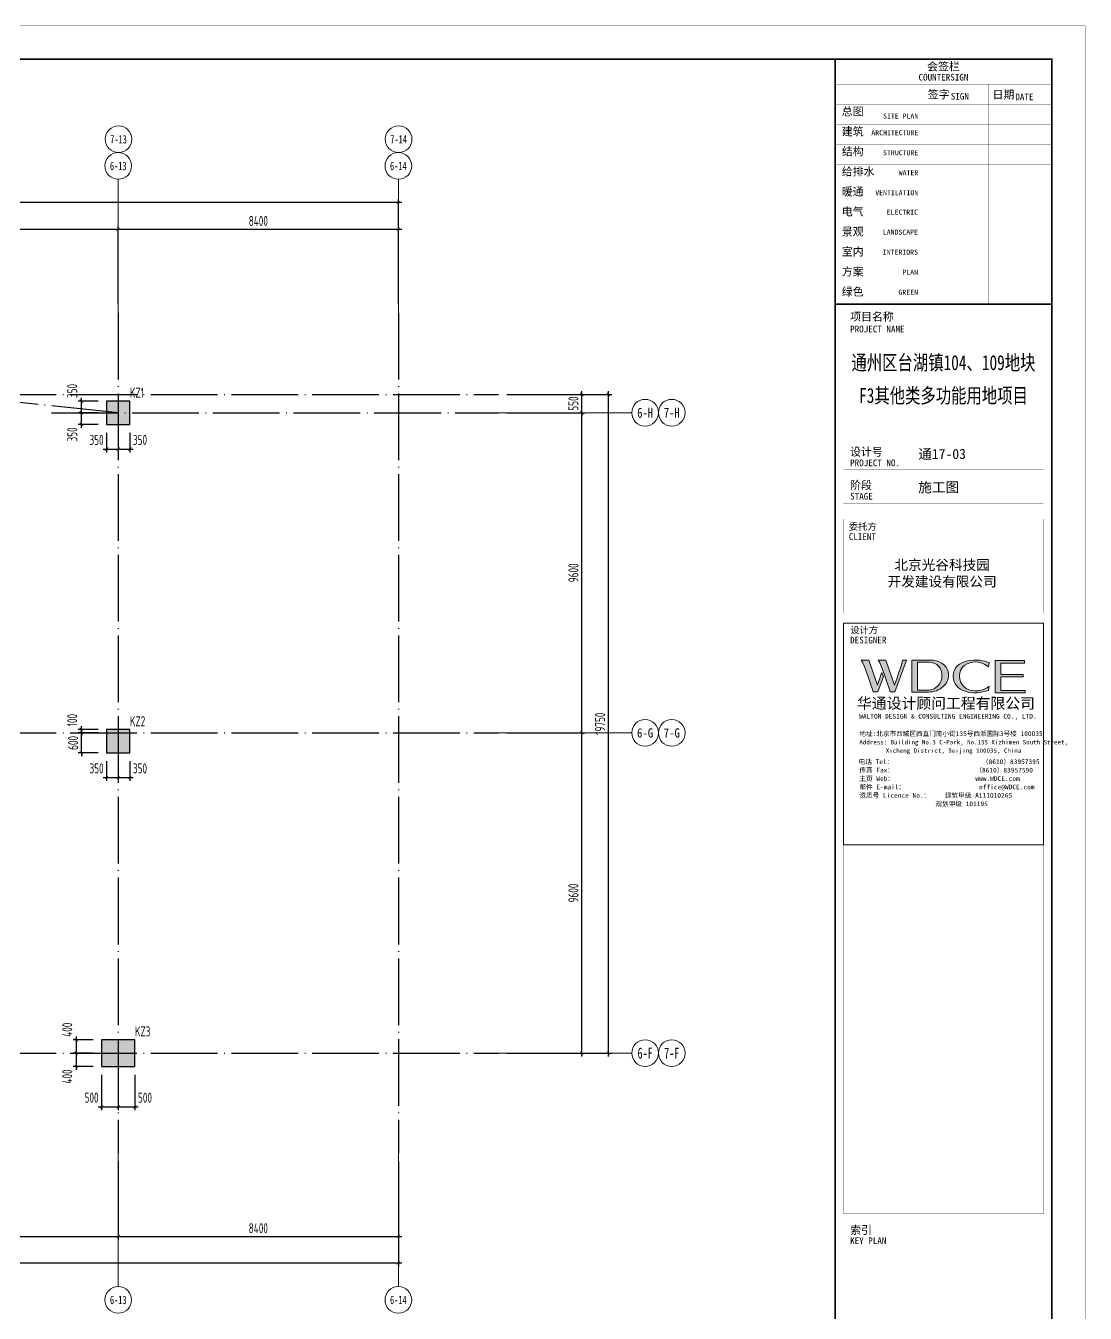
# Model space of a CAD drawing. Header units: millimetres. Extents: x -202076 to 1082610, y -439651 to 179350.
# Drawn here: x 141768 to 173545, y -207881 to -169278 of the extents above; entities that cross this region are included whole.
import ezdxf
from ezdxf.enums import TextEntityAlignment as Align

# ---------------------------------------------------------------- set-up
doc = ezdxf.new("R2010")
doc.units = ezdxf.units.MM
doc.header["$LTSCALE"] = 1000
doc.linetypes.add('DOTE', pattern=[2.42, 2, -0.2, 0.02, -0.2])
for name, color, linetype in [('02-TEXT_轴号', 7, 'Continuous'), ('A_AXIS-轴线', 36, 'DOTE'), ('AXIS_TEXT', 7, 'Continuous'), ('COLU', 5, 'Continuous')]:
    doc.layers.add(name, color=color, linetype=linetype)
for name, color, linetype, lineweight in [('COLU_TEXT', 6, 'Continuous', 0), ('DIM', 3, 'Continuous', 0), ('边缘构件填充', 253, 'Continuous', 18)]:
    doc.layers.add(name, color=color, linetype=linetype, lineweight=lineweight)
doc.styles.add('_TCH_AXIS', font='STXIHEI.TTF', dxfattribs={"width": 0.75})
doc.styles.add('COMPLEX', font='COMPLEX')
doc.styles.add('TSSD_Dimension', font='tssdeng.shx', dxfattribs={"width": 0.7, "bigfont": 'hztxt.shx'})
doc.styles.add('TSSD_Rein', font='tssdeng.shx', dxfattribs={"width": 0.7, "bigfont": 'hztxt.shx'})
doc.styles.add('图签信息$0$hwxh', font='STXIHEI.TTF')
doc.styles.add('图签信息$0$华文细黑', font='STXIHEI.TTF', dxfattribs={"height": 10})
doc.dimstyles.new('TSSD_100_100', dxfattribs={"dimtxt": 300, "dimasz": 100, "dimexe": 100, "dimexo": 250, "dimgap": 100, "dimtad": 1, "dimdec": 0, "dimzin": 0, "dimdsep": 46, "dimtxsty": 'TSSD_Dimension', "dimblk": 'ARCHTICK', "dimcen": 0, "dimdle": 100, "dimclrt": 7, "dimadec": 0, "dimazin": 0, "dimtfac": 1, "dimtdec": 0, "dimtix": 1, "dimtmove": 2, "dimatfit": 3, "dimfxl": 1, "dimtolj": 1, "dimtzin": 0, "dimarcsym": 0})

# ---------------------------------------------------------------- blocks, each defined once
blk = doc.blocks.new('_AXISO')
blk.add_circle((0, 0), 0.5)
at = {"layer": 'AXIS_TEXT', "style": 'COMPLEX', "width": 1.041667}
blk.add_attdef('A', text='', height=0.56, dxfattribs=at).set_placement((-0.25, -0.28), (0.25, -0.28), align=Align.FIT)
blk = doc.blocks.new('图签信息$0$logo2')
h = blk.add_hatch(color=7)
h.paths.add_polyline_path([(19.02, -7.36), (15.84, -7.36), (15.84, -3.97), (18.97, -3.97), (18.97, -4.24), (16.46, -4.24), (16.46, -5.45), (18.81, -5.45), (18.81, -5.69), (16.47, -5.69), (16.47, -7.12), (19.02, -7.12)])
edge = h.paths.add_edge_path()
edge.add_spline(control_points=[(15.26, -4.21), (15.26, -4.21), (15.13, -4.65), (15.13, -4.65), (15.13, -4.65), (14.62, -4.1), (13.73, -4.1), (13.04, -4.1), (12.07, -4.54), (12.08, -5.62), (12.08, -6.49), (12.77, -7.16), (13.73, -7.17), (14.66, -7.17), (15.23, -6.68), (15.23, -6.68), (15.23, -6.68), (15.16, -7.11), (15.16, -7.11), (13.63, -7.7), (11.42, -7.29), (11.41, -5.64), (11.4, -3.72), (14.16, -3.66), (15.26, -4.21)], knot_values=[0, 0, 0, 0, 1, 1, 1, 2, 2, 2, 3, 3, 3, 4, 4, 4, 5, 5, 5, 6, 6, 6, 7, 7, 7, 8, 8, 8, 8], degree=3, periodic=0)
edge = h.paths.add_edge_path(flags=16)
edge.add_spline(control_points=[(10.23, -5.57), (10.23, -5.16), (10.12, -4.83), (9.9, -4.58), (9.63, -4.27), (9.23, -4.12), (8.69, -4.12), (8.69, -4.12), (7.64, -4.12), (7.64, -4.12), (7.64, -4.12), (7.64, -7.1), (7.64, -7.1), (7.64, -7.1), (8.66, -7.1), (8.66, -7.1), (9.13, -7.1), (9.52, -6.93), (9.82, -6.6), (10.09, -6.31), (10.23, -5.96), (10.23, -5.57)], knot_values=[0, 0, 0, 0, 1, 1, 1, 2, 2, 2, 3, 3, 3, 4, 4, 4, 5, 5, 5, 6, 6, 6, 7, 7, 7, 7], degree=3, periodic=0)
edge = h.paths.add_edge_path()
edge.add_spline(control_points=[(10.92, -5.51), (10.92, -5.96), (10.72, -6.37), (10.34, -6.72), (9.92, -7.1), (9.41, -7.29), (8.82, -7.29), (8.82, -7.29), (7.03, -7.29), (7.03, -7.29), (7.03, -7.29), (7.03, -3.92), (7.03, -3.92), (7.03, -3.92), (9.1, -3.92), (9.1, -3.92), (9.59, -3.92), (10.01, -4.06), (10.36, -4.34), (10.73, -4.64), (10.92, -5.03), (10.92, -5.51)], knot_values=[0, 0, 0, 0, 1, 1, 1, 2, 2, 2, 3, 3, 3, 4, 4, 4, 5, 5, 5, 6, 6, 6, 7, 7, 7, 7], degree=3, periodic=0)
at = {"lineweight": 0}
blk.add_lwpolyline([(19.02, -7.36), (15.84, -7.36), (15.84, -3.97), (18.97, -3.97), (18.97, -4.24), (16.46, -4.24), (16.46, -5.45), (18.81, -5.45), (18.81, -5.69), (16.47, -5.69), (16.47, -7.12), (19.02, -7.12), (19.02, -7.36)], dxfattribs=at)
for points, knots in [([(10.92, -5.51), (10.92, -5.96), (10.72, -6.37), (10.34, -6.72), (9.92, -7.1), (9.41, -7.29), (8.82, -7.29), (8.82, -7.29), (7.03, -7.29), (7.03, -7.29), (7.03, -7.29), (7.03, -3.92), (7.03, -3.92), (7.03, -3.92), (9.1, -3.92), (9.1, -3.92), (9.59, -3.92), (10.01, -4.06), (10.36, -4.34), (10.73, -4.64), (10.92, -5.03), (10.92, -5.51)], [0, 0, 0, 0, 1, 1, 1, 2, 2, 2, 3, 3, 3, 4, 4, 4, 5, 5, 5, 6, 6, 6, 7, 7, 7, 7]), ([(15.26, -4.21), (15.26, -4.21), (15.13, -4.65), (15.13, -4.65), (15.13, -4.65), (14.62, -4.1), (13.73, -4.1), (13.04, -4.1), (12.07, -4.54), (12.08, -5.62), (12.08, -6.49), (12.77, -7.16), (13.73, -7.17), (14.66, -7.17), (15.23, -6.68), (15.23, -6.68), (15.23, -6.68), (15.16, -7.11), (15.16, -7.11), (13.63, -7.7), (11.42, -7.29), (11.41, -5.64), (11.4, -3.72), (14.16, -3.66), (15.26, -4.21)], [0, 0, 0, 0, 1, 1, 1, 2, 2, 2, 3, 3, 3, 4, 4, 4, 5, 5, 5, 6, 6, 6, 7, 7, 7, 8, 8, 8, 8]), ([(10.23, -5.57), (10.23, -5.16), (10.12, -4.83), (9.9, -4.58), (9.63, -4.27), (9.23, -4.12), (8.69, -4.12), (8.69, -4.12), (7.64, -4.12), (7.64, -4.12), (7.64, -4.12), (7.64, -7.1), (7.64, -7.1), (7.64, -7.1), (8.66, -7.1), (8.66, -7.1), (9.13, -7.1), (9.52, -6.93), (9.82, -6.6), (10.09, -6.31), (10.23, -5.96), (10.23, -5.57)], [0, 0, 0, 0, 1, 1, 1, 2, 2, 2, 3, 3, 3, 4, 4, 4, 5, 5, 5, 6, 6, 6, 7, 7, 7, 7])]:
    blk.add_open_spline(points, degree=3, knots=knots, dxfattribs=at)
blk = doc.blocks.new('图签信息$0$logo1')
h = blk.add_hatch(color=8)
edge = h.paths.add_edge_path()
edge.add_spline(control_points=[(3.86, -5.21), (3.63, -5.88), (3.39, -6.56), (3.39, -6.56), (3.39, -6.56), (2.5, -3.91), (2.5, -3.91), (2.5, -3.91), (1.8, -3.91), (1.69, -3.91), (2.02, -4.39), (2.95, -7.27), (2.95, -7.27), (2.95, -7.27), (3.44, -7.27), (3.44, -7.27), (3.44, -7.27), (4.03, -5.66), (4.03, -5.66), (4.03, -5.66), (3.86, -5.21), (3.86, -5.21)], knot_values=[0, 0, 0, 0, 1, 1, 1, 2, 2, 2, 3, 3, 3, 4, 4, 4, 5, 5, 5, 6, 6, 6, 7, 7, 7, 7], degree=3, periodic=0)
h = blk.add_hatch(color=7)
edge = h.paths.add_edge_path()
edge.add_spline(control_points=[(6.04, -3.91), (6.09, -4.1), (5.2, -6.56), (5.2, -6.56), (5.2, -6.56), (4.3, -3.91), (4.3, -3.91), (4.3, -3.91), (3.6, -3.91), (3.49, -3.91), (3.82, -4.39), (4.75, -7.27), (4.75, -7.27), (4.75, -7.27), (5.24, -7.27), (5.24, -7.27), (5.24, -7.27), (6.33, -4.3), (6.33, -4.3), (6.33, -4.3), (6.48, -3.91), (6.48, -3.91), (6.48, -3.91), (6.21, -3.91), (6.04, -3.91)], knot_values=[0, 0, 0, 0, 1, 1, 1, 2, 2, 2, 3, 3, 3, 4, 4, 4, 5, 5, 5, 6, 6, 6, 7, 7, 7, 8, 8, 8, 8], degree=3, periodic=0)
at = {"color": 8, "lineweight": 0}
blk.add_open_spline([(3.86, -5.21), (3.63, -5.88), (3.39, -6.56), (3.39, -6.56), (3.39, -6.56), (2.5, -3.91), (2.5, -3.91), (2.5, -3.91), (1.8, -3.91), (1.69, -3.91), (2.02, -4.39), (2.95, -7.27), (2.95, -7.27), (2.95, -7.27), (3.44, -7.27), (3.44, -7.27), (3.44, -7.27), (4.03, -5.66), (4.03, -5.66), (4.03, -5.66), (3.86, -5.21), (3.86, -5.21)], degree=3, knots=[0, 0, 0, 0, 1, 1, 1, 2, 2, 2, 3, 3, 3, 4, 4, 4, 5, 5, 5, 6, 6, 6, 7, 7, 7, 7], dxfattribs=at)
at = {"lineweight": 0}
blk.add_open_spline([(6.04, -3.91), (6.09, -4.1), (5.2, -6.56), (5.2, -6.56), (5.2, -6.56), (4.3, -3.91), (4.3, -3.91), (4.3, -3.91), (3.6, -3.91), (3.49, -3.91), (3.82, -4.39), (4.75, -7.27), (4.75, -7.27), (4.75, -7.27), (5.24, -7.27), (5.24, -7.27), (5.24, -7.27), (6.33, -4.3), (6.33, -4.3), (6.33, -4.3), (6.48, -3.91), (6.48, -3.91), (6.48, -3.91), (6.21, -3.91), (6.04, -3.91)], degree=3, knots=[0, 0, 0, 0, 1, 1, 1, 2, 2, 2, 3, 3, 3, 4, 4, 4, 5, 5, 5, 6, 6, 6, 7, 7, 7, 8, 8, 8, 8], dxfattribs=at)
blk.add_blockref('图签信息$0$logo2', (0, 0))
blk = doc.blocks.new('图签信息$0$时间-logo')
at = {"layer": 'Defpoints', "lineweight": 0}
blk.add_lwpolyline([(0, -23.46), (-21.17, -23.46), (-21.17, 0), (0, 0), (0, -23.46)], dxfattribs=at)
blk.add_blockref('图签信息$0$logo1', (-20.97, 0))
at = {"style": '图签信息$0$hwxh'}
for s, height, p in [('华通设计顾问工程有限公司 ', 1.15, (-19.73, -9.05)), ('WALTON DESIGN & CONSULTING ENGINEERING CO., LTD.', 0.5, (-19.5, -10.1)), ('地址:北京市西城区西直门南小街135号西派国际3号楼 100035', 0.5, (-19.48, -11.94)), ('Address: Building No.3 C-Park, No.135 Xizhimen South Street, ', 0.47, (-19.48, -12.83)), ('Xicheng District, Beijing 100035, China ', 0.47, (-16.69, -13.72)), ('电话 Tel：                        （8610）83957395 ', 0.5, (-19.56, -14.91)), ('传真 Fax：                      （8610）83957590 ', 0.5, (-19.48, -15.8)), ('主页 Web：                      www.WDCE.com ', 0.5, (-19.48, -16.69)), ('邮件 E-mail：                    office@WDCE.com ', 0.5, (-19.48, -17.58)), ('资质号 Licence No.：    建筑甲级 A111010265 ', 0.5, (-19.48, -18.47)), ('   规划甲级 101195', 0.5, (-12.6, -19.36))]:
    blk.add_text(s, height=height, dxfattribs=at).set_placement(p)
blk = doc.blocks.new('图签信息')
at = {"const_width": 0.5}
for points in [[(-65, 574), (-65, 500.5), (0, 500.5), (0, 574)], [(-65, 0), (0, 0), (0, 500.5), (-65, 500.5)]]:
    blk.add_lwpolyline(points, close=True, dxfattribs=at)
at = {"const_width": 0.05}
for points in [[(-65, 566.5), (0, 566.5)], [(-39.14, 566.5), (-39.14, 500.5)], [(-19.1, 566.5), (-19.1, 500.5)], [(-65, 560.5), (0, 560.5)], [(-65, 554.5), (0, 554.5)], [(-65, 548.5), (0, 548.5)], [(-65, 542.5), (0, 542.5)], [(-65, 536.5), (0, 536.5)], [(-65, 530.5), (0, 530.5)], [(-65, 524.5), (0, 524.5)], [(-65, 518.5), (0, 518.5)], [(-65, 512.5), (0, 512.5)], [(-65, 512.5), (0, 512.5)], [(-65, 506.5), (0, 506.5)], [(-65, 500.5), (0, 500.5)], [(-62.5, 450.87), (-2.5, 450.87)], [(-62.5, 440.87), (-2.5, 440.87)], [(-2.5, 407.85), (-2.5, 436.12), (-62.5, 436.12), (-62.5, 407.85)], [(-62.5, 407.85), (-2.5, 407.85)], [(-62.5, 404.92), (-62.5, 227.83)], [(-62.5, 404.92), (-2.5, 404.92)], [(-62.5, 227.83), (-2.5, 227.83), (-2.5, 404.92)], [(-57.5, 338.36), (-7.5, 338.36)], [(-57.5, 288.83), (-7.5, 288.83)], [(-57.5, 234.85), (-7.5, 234.85)], [(-62.5, 227.83), (-2.5, 227.83)], [(-62.5, 217.74), (-2.5, 217.74)]]:
    blk.add_lwpolyline(points, dxfattribs=at)
at = {"ltscale": 0.001, "xscale": 2.834689937531525, "yscale": 2.834689937531525, "zscale": 2.834689937531525}
blk.add_blockref('图签信息$0$时间-logo', (-2.5, 404.92), dxfattribs=at)
at = {"style": '图签信息$0$华文细黑'}
for s, height, p in [('会签栏', 2.4, (-32.5, 573)), ('COUNTERSIGN', 2, (-32.5, 569.6))]:
    blk.add_text(s, height=height, dxfattribs=at).set_placement(p, align=Align.TOP_CENTER)
for s, height, p in [('签字', 2.4, (-37.22, 564.63)), ('SIGN', 2, (-30.32, 563.88)), ('日期', 2.4, (-17.79, 564.58)), ('DATE', 2, (-10.96, 563.7)), ('总图', 2.4, (-63, 559.5)), ('建筑', 2.4, (-63, 553.5)), ('结构', 2.4, (-63, 547.5)), ('给排水', 2.4, (-63, 541.5)), ('暖通', 2.4, (-63, 535.5)), ('电气', 2.4, (-63, 529.5)), ('景观', 2.4, (-63, 523.5)), ('室内', 2.4, (-63, 517.5)), ('方案', 2.4, (-63, 511.5)), ('绿色', 2.4, (-63, 505.5)), ('项目名称', 2.4, (-60.5, 498)), ('PROJECT NAME', 2, (-60.5, 494.08)), ('设计号', 2.4, (-60.54, 457.48)), ('PROJECT NO.', 2, (-60.5, 453.97)), ('阶段', 2.4, (-60.5, 447.47)), ('STAGE', 2, (-60.5, 443.97)), ('委托方', 2, (-60.9, 434.86)), ('CLIENT', 2, (-60.9, 431.86)), ('设计方', 2, (-60.5, 403.83)), ('DESIGNER', 2, (-60.5, 400.83)), ('索引', 2.4, (-60.5, 224.14)), ('KEY PLAN', 2, (-60.5, 220.74))]:
    blk.add_text(s, height=height, dxfattribs=at).set_placement(p, align=Align.TOP_LEFT)
for s, p in [('SITE PLAN', (-40.06, 557.7)), ('ARCHITECTURE', (-40.06, 552.7)), ('STRUCTURE', (-40.06, 546.7)), ('WATER', (-40.06, 540.7)), ('VENTILATION', (-40.06, 534.7)), ('ELECTRIC', (-40.14, 528.89)), ('LANDSCAPE', (-40.14, 522.89)), ('INTERIORS', (-40.14, 516.89)), ('PLAN', (-40.14, 510.89)), ('GREEN', (-40.14, 504.89))]:
    blk.add_text(s, height=1.5, dxfattribs=at).set_placement(p, align=Align.TOP_RIGHT)
at = {"color": 4, "style": '图签信息$0$华文细黑', "width": 0.75}
for s, p in [('通州区台湖镇104、109地块', (-32.5, 480.78)), ('F3其他类多功能用地项目', (-32.5, 470.91))]:
    blk.add_text(s, height=4.5, dxfattribs=at).set_placement(p, align=Align.CENTER)
at = {"color": 4, "ltscale": 0.001, "char_height": 3, "width": 58.4895, "style": '图签信息$0$华文细黑'}
for s, insert, attachment_point in [('通17-03', (-40.06, 455.51), 4), ('施工图', (-40.06, 445.51), 4), ('北京光谷科技园\\P开发建设有限公司', (-32.9, 419.71), 5)]:
    blk.add_mtext(s, dxfattribs=dict(at, insert=insert, attachment_point=attachment_point))
blk = doc.blocks.new('图签-A1')
at = {"color": 2}
blk.add_blockref('图签信息', (0, 0), dxfattribs=at)
blk = doc.blocks.new('_ARCHTICK')
at = {"color": 0, "linetype": 'ByBlock', "const_width": 0.15}
blk.add_lwpolyline([(-0.5, -0.5), (0.5, 0.5)], dxfattribs=at)
blk = doc.blocks.new('*D914')
at = {"layer": 'Defpoints', "color": 0, "transparency": 16777216}
for p in [(155943, -190481), (158443, -190481), (155943, -200081)]:
    blk.add_point(p, dxfattribs=at)
at = {"layer": 'DIM', "color": 0, "lineweight": -2, "transparency": 16777216}
for p, q in [((156193, -190481), (158543, -190481)), ((158443, -200181), (158443, -190381)), ((156193, -200081), (158543, -200081))]:
    blk.add_line(p, q, dxfattribs=at)
at = {"layer": 'DIM', "color": 0, "lineweight": -2, "transparency": 16777216, "xscale": 100, "yscale": 100, "zscale": 100}
for p, rotation in [((158443, -190481), 90), ((158443, -200081), 270)]:
    blk.add_blockref('_ARCHTICK', p, dxfattribs=dict(at, rotation=rotation))
at = {"layer": 'DIM', "color": 7, "transparency": 16777216, "insert": (158193, -195281), "char_height": 300, "attachment_point": 5, "rotation": 90, "style": 'TSSD_Dimension'}
blk.add_mtext('\\A1;9600', dxfattribs=at)
blk = doc.blocks.new('*D915')
at = {"layer": 'Defpoints', "color": 0, "transparency": 16777216}
for p in [(155943, -180881), (158443, -180881), (155943, -190481)]:
    blk.add_point(p, dxfattribs=at)
at = {"layer": 'DIM', "color": 0, "lineweight": -2, "transparency": 16777216}
for p, q in [((156193, -180881), (158543, -180881)), ((158443, -190581), (158443, -180781)), ((156193, -190481), (158543, -190481))]:
    blk.add_line(p, q, dxfattribs=at)
at = {"layer": 'DIM', "color": 0, "lineweight": -2, "transparency": 16777216, "xscale": 100, "yscale": 100, "zscale": 100}
for p, rotation in [((158443, -180881), 90), ((158443, -190481), 270)]:
    blk.add_blockref('_ARCHTICK', p, dxfattribs=dict(at, rotation=rotation))
at = {"layer": 'DIM', "color": 7, "transparency": 16777216, "insert": (158193, -185681), "char_height": 300, "attachment_point": 5, "rotation": 90, "style": 'TSSD_Dimension'}
blk.add_mtext('\\A1;9600', dxfattribs=at)
blk = doc.blocks.new('*D916')
at = {"layer": 'Defpoints', "color": 0, "transparency": 16777216}
for p in [(155943, -180331), (159243, -180331), (155943, -200081)]:
    blk.add_point(p, dxfattribs=at)
at = {"layer": 'DIM', "color": 0, "lineweight": -2, "transparency": 16777216}
for p, q in [((159243, -200181), (159243, -180231)), ((156193, -180331), (159343, -180331)), ((156193, -200081), (159343, -200081))]:
    blk.add_line(p, q, dxfattribs=at)
at = {"layer": 'DIM', "color": 0, "lineweight": -2, "transparency": 16777216, "xscale": 100, "yscale": 100, "zscale": 100}
for p, rotation in [((159243, -180331), 90), ((159243, -200081), 270)]:
    blk.add_blockref('_ARCHTICK', p, dxfattribs=dict(at, rotation=rotation))
at = {"layer": 'DIM', "color": 7, "transparency": 16777216, "insert": (158993, -190206), "char_height": 300, "attachment_point": 5, "rotation": 90, "style": 'TSSD_Dimension'}
blk.add_mtext('\\A1;19750', dxfattribs=at)
blk = doc.blocks.new('*D917')
at = {"layer": 'Defpoints', "color": 0, "transparency": 16777216}
for p in [(155943, -180331), (158443, -180331), (155943, -180881)]:
    blk.add_point(p, dxfattribs=at)
at = {"layer": 'DIM', "color": 0, "lineweight": -2, "transparency": 16777216}
for p, q in [((158443, -180331), (158443, -180231)), ((156193, -180331), (158543, -180331)), ((158443, -180881), (158443, -180331)), ((156193, -180881), (158543, -180881)), ((158443, -180881), (158443, -180981))]:
    blk.add_line(p, q, dxfattribs=at)
at = {"layer": 'DIM', "color": 0, "lineweight": -2, "transparency": 16777216, "xscale": 100, "yscale": 100, "zscale": 100}
for p, rotation in [((158443, -180331), 270), ((158443, -180881), 90)]:
    blk.add_blockref('_ARCHTICK', p, dxfattribs=dict(at, rotation=rotation))
at = {"layer": 'DIM', "color": 7, "transparency": 16777216, "insert": (158193, -180606), "char_height": 300, "attachment_point": 5, "rotation": 90, "style": 'TSSD_Dimension'}
blk.add_mtext('\\A1;550', dxfattribs=at)
blk = doc.blocks.new('*D922')
at = {"layer": 'Defpoints', "color": 0, "transparency": 16777216}
for p in [(136143, -203081), (144543, -203081), (144543, -205581)]:
    blk.add_point(p, dxfattribs=at)
at = {"layer": 'DIM', "color": 0, "lineweight": -2, "transparency": 16777216}
for p, q in [((136143, -203331), (136143, -205681)), ((144543, -203331), (144543, -205681)), ((136043, -205581), (144643, -205581))]:
    blk.add_line(p, q, dxfattribs=at)
at = {"layer": 'DIM', "color": 0, "lineweight": -2, "transparency": 16777216, "xscale": 100, "yscale": 100, "zscale": 100, "rotation": 180}
blk.add_blockref('_ARCHTICK', (136143, -205581), dxfattribs=at)
at = {"layer": 'DIM', "color": 0, "lineweight": -2, "transparency": 16777216, "xscale": 100, "yscale": 100, "zscale": 100}
blk.add_blockref('_ARCHTICK', (144543, -205581), dxfattribs=at)
at = {"layer": 'DIM', "color": 7, "transparency": 16777216, "insert": (140343, -205331), "char_height": 300, "attachment_point": 5, "style": 'TSSD_Dimension'}
blk.add_mtext('\\A1;8400', dxfattribs=at)
blk = doc.blocks.new('*D923')
at = {"layer": 'Defpoints', "color": 0, "transparency": 16777216}
for p in [(144543, -203081), (152943, -203081), (152943, -205581)]:
    blk.add_point(p, dxfattribs=at)
at = {"layer": 'DIM', "color": 0, "lineweight": -2, "transparency": 16777216}
for p, q in [((144543, -203331), (144543, -205681)), ((152943, -203331), (152943, -205681)), ((144443, -205581), (153043, -205581))]:
    blk.add_line(p, q, dxfattribs=at)
at = {"layer": 'DIM', "color": 0, "lineweight": -2, "transparency": 16777216, "xscale": 100, "yscale": 100, "zscale": 100, "rotation": 180}
blk.add_blockref('_ARCHTICK', (144543, -205581), dxfattribs=at)
at = {"layer": 'DIM', "color": 0, "lineweight": -2, "transparency": 16777216, "xscale": 100, "yscale": 100, "zscale": 100}
blk.add_blockref('_ARCHTICK', (152943, -205581), dxfattribs=at)
at = {"layer": 'DIM', "color": 7, "transparency": 16777216, "insert": (148743, -205331), "char_height": 300, "attachment_point": 5, "style": 'TSSD_Dimension'}
blk.add_mtext('\\A1;8400', dxfattribs=at)
blk = doc.blocks.new('*D924')
at = {"layer": 'Defpoints', "color": 0, "transparency": 16777216}
for p in [(102543, -203081), (152943, -203081), (102543, -206381)]:
    blk.add_point(p, dxfattribs=at)
at = {"layer": 'DIM', "color": 0, "lineweight": -2, "transparency": 16777216}
for p, q in [((102543, -203331), (102543, -206481)), ((152943, -203331), (152943, -206481)), ((153043, -206381), (102443, -206381))]:
    blk.add_line(p, q, dxfattribs=at)
at = {"layer": 'DIM', "color": 0, "lineweight": -2, "transparency": 16777216, "xscale": 100, "yscale": 100, "zscale": 100, "rotation": 180}
blk.add_blockref('_ARCHTICK', (102543, -206381), dxfattribs=at)
at = {"layer": 'DIM', "color": 0, "lineweight": -2, "transparency": 16777216, "xscale": 100, "yscale": 100, "zscale": 100}
blk.add_blockref('_ARCHTICK', (152943, -206381), dxfattribs=at)
at = {"layer": 'DIM', "color": 7, "transparency": 16777216, "insert": (127743, -206131), "char_height": 300, "attachment_point": 5, "style": 'TSSD_Dimension'}
blk.add_mtext('\\A1;50400', dxfattribs=at)
blk = doc.blocks.new('*D929')
at = {"layer": 'Defpoints', "color": 0, "transparency": 16777216}
for p in [(144543, -175381), (136143, -177881), (144543, -177881)]:
    blk.add_point(p, dxfattribs=at)
at = {"layer": 'DIM', "color": 0, "lineweight": -2, "transparency": 16777216}
for p, q in [((136043, -175381), (144643, -175381)), ((136143, -177631), (136143, -175281)), ((144543, -177631), (144543, -175281))]:
    blk.add_line(p, q, dxfattribs=at)
at = {"layer": 'DIM', "color": 0, "lineweight": -2, "transparency": 16777216, "xscale": 100, "yscale": 100, "zscale": 100, "rotation": 180}
blk.add_blockref('_ARCHTICK', (136143, -175381), dxfattribs=at)
at = {"layer": 'DIM', "color": 0, "lineweight": -2, "transparency": 16777216, "xscale": 100, "yscale": 100, "zscale": 100}
blk.add_blockref('_ARCHTICK', (144543, -175381), dxfattribs=at)
at = {"layer": 'DIM', "color": 7, "transparency": 16777216, "insert": (140343, -175131), "char_height": 300, "attachment_point": 5, "style": 'TSSD_Dimension'}
blk.add_mtext('\\A1;8400', dxfattribs=at)
blk = doc.blocks.new('*D930')
at = {"layer": 'Defpoints', "color": 0, "transparency": 16777216}
for p in [(152943, -175381), (144543, -177881), (152943, -177881)]:
    blk.add_point(p, dxfattribs=at)
at = {"layer": 'DIM', "color": 0, "lineweight": -2, "transparency": 16777216}
for p, q in [((144443, -175381), (153043, -175381)), ((144543, -177631), (144543, -175281)), ((152943, -177631), (152943, -175281))]:
    blk.add_line(p, q, dxfattribs=at)
at = {"layer": 'DIM', "color": 0, "lineweight": -2, "transparency": 16777216, "xscale": 100, "yscale": 100, "zscale": 100, "rotation": 180}
blk.add_blockref('_ARCHTICK', (144543, -175381), dxfattribs=at)
at = {"layer": 'DIM', "color": 0, "lineweight": -2, "transparency": 16777216, "xscale": 100, "yscale": 100, "zscale": 100}
blk.add_blockref('_ARCHTICK', (152943, -175381), dxfattribs=at)
at = {"layer": 'DIM', "color": 7, "transparency": 16777216, "insert": (148743, -175131), "char_height": 300, "attachment_point": 5, "style": 'TSSD_Dimension'}
blk.add_mtext('\\A1;8400', dxfattribs=at)
blk = doc.blocks.new('*D931')
at = {"layer": 'Defpoints', "color": 0, "transparency": 16777216}
for p in [(102543, -174581), (102543, -177881), (152943, -177881)]:
    blk.add_point(p, dxfattribs=at)
at = {"layer": 'DIM', "color": 0, "lineweight": -2, "transparency": 16777216}
for p, q in [((102543, -177631), (102543, -174481)), ((152943, -177631), (152943, -174481)), ((153043, -174581), (102443, -174581))]:
    blk.add_line(p, q, dxfattribs=at)
at = {"layer": 'DIM', "color": 0, "lineweight": -2, "transparency": 16777216, "xscale": 100, "yscale": 100, "zscale": 100, "rotation": 180}
blk.add_blockref('_ARCHTICK', (102543, -174581), dxfattribs=at)
at = {"layer": 'DIM', "color": 0, "lineweight": -2, "transparency": 16777216, "xscale": 100, "yscale": 100, "zscale": 100}
blk.add_blockref('_ARCHTICK', (152943, -174581), dxfattribs=at)
at = {"layer": 'DIM', "color": 7, "transparency": 16777216, "insert": (127743, -174331), "char_height": 300, "attachment_point": 5, "style": 'TSSD_Dimension'}
blk.add_mtext('\\A1;50400', dxfattribs=at)
blk = doc.blocks.new('*D940')
at = {"layer": 'Defpoints', "color": 0, "transparency": 16777216}
for p in [(144043, -200481), (144543, -200481), (144543, -201691)]:
    blk.add_point(p, dxfattribs=at)
at = {"layer": 'DIM', "color": 0, "lineweight": -2, "transparency": 16777216}
for p, q in [((144043, -200731), (144043, -201791)), ((144543, -200731), (144543, -201791)), ((143943, -201691), (144643, -201691))]:
    blk.add_line(p, q, dxfattribs=at)
at = {"layer": 'DIM', "color": 0, "lineweight": -2, "transparency": 16777216, "xscale": 100, "yscale": 100, "zscale": 100, "rotation": 180}
blk.add_blockref('_ARCHTICK', (144043, -201691), dxfattribs=at)
at = {"layer": 'DIM', "color": 0, "lineweight": -2, "transparency": 16777216, "xscale": 100, "yscale": 100, "zscale": 100}
blk.add_blockref('_ARCHTICK', (144543, -201691), dxfattribs=at)
at = {"layer": 'DIM', "color": 7, "transparency": 16777216, "insert": (143742, -201416), "char_height": 300, "attachment_point": 5, "style": 'TSSD_Dimension'}
blk.add_mtext('\\A1;500', dxfattribs=at)
blk = doc.blocks.new('*D941')
at = {"layer": 'Defpoints', "color": 0, "transparency": 16777216}
for p in [(144543, -200481), (145043, -200481), (145043, -201691)]:
    blk.add_point(p, dxfattribs=at)
at = {"layer": 'DIM', "color": 0, "lineweight": -2, "transparency": 16777216}
for p, q in [((144543, -200731), (144543, -201791)), ((145043, -200731), (145043, -201791)), ((144443, -201691), (145143, -201691))]:
    blk.add_line(p, q, dxfattribs=at)
at = {"layer": 'DIM', "color": 0, "lineweight": -2, "transparency": 16777216, "xscale": 100, "yscale": 100, "zscale": 100, "rotation": 180}
blk.add_blockref('_ARCHTICK', (144543, -201691), dxfattribs=at)
at = {"layer": 'DIM', "color": 0, "lineweight": -2, "transparency": 16777216, "xscale": 100, "yscale": 100, "zscale": 100}
blk.add_blockref('_ARCHTICK', (145043, -201691), dxfattribs=at)
at = {"layer": 'DIM', "color": 7, "transparency": 16777216, "insert": (145344, -201416), "char_height": 300, "attachment_point": 5, "style": 'TSSD_Dimension'}
blk.add_mtext('\\A1;500', dxfattribs=at)
blk = doc.blocks.new('*D954')
at = {"layer": 'Defpoints', "color": 0, "transparency": 16777216}
for p in [(143287, -200081), (144043, -200081), (144043, -200481)]:
    blk.add_point(p, dxfattribs=at)
at = {"layer": 'DIM', "color": 0, "lineweight": -2, "transparency": 16777216}
for p, q in [((143793, -200081), (143187, -200081)), ((143287, -200581), (143287, -199981)), ((143793, -200481), (143187, -200481))]:
    blk.add_line(p, q, dxfattribs=at)
at = {"layer": 'DIM', "color": 0, "lineweight": -2, "transparency": 16777216, "xscale": 100, "yscale": 100, "zscale": 100}
for p, rotation in [((143287, -200081), 90), ((143287, -200481), 270)]:
    blk.add_blockref('_ARCHTICK', p, dxfattribs=dict(at, rotation=rotation))
at = {"layer": 'DIM', "color": 7, "transparency": 16777216, "insert": (143012, -200782), "char_height": 300, "attachment_point": 5, "rotation": 90, "style": 'TSSD_Dimension'}
blk.add_mtext('\\A1;400', dxfattribs=at)
blk = doc.blocks.new('*D955')
at = {"layer": 'Defpoints', "color": 0, "transparency": 16777216}
for p in [(143287, -199681), (144043, -199681), (144043, -200081)]:
    blk.add_point(p, dxfattribs=at)
at = {"layer": 'DIM', "color": 0, "lineweight": -2, "transparency": 16777216}
for p, q in [((143793, -199681), (143187, -199681)), ((143287, -200181), (143287, -199581)), ((143793, -200081), (143187, -200081))]:
    blk.add_line(p, q, dxfattribs=at)
at = {"layer": 'DIM', "color": 0, "lineweight": -2, "transparency": 16777216, "xscale": 100, "yscale": 100, "zscale": 100}
for p, rotation in [((143287, -199681), 90), ((143287, -200081), 270)]:
    blk.add_blockref('_ARCHTICK', p, dxfattribs=dict(at, rotation=rotation))
at = {"layer": 'DIM', "color": 7, "transparency": 16777216, "insert": (143012, -199380), "char_height": 300, "attachment_point": 5, "rotation": 90, "style": 'TSSD_Dimension'}
blk.add_mtext('\\A1;400', dxfattribs=at)
blk = doc.blocks.new('*D968')
at = {"layer": 'Defpoints', "color": 0, "transparency": 16777216}
for p in [(143437, -190481), (144193, -190481), (144193, -191081)]:
    blk.add_point(p, dxfattribs=at)
at = {"layer": 'DIM', "color": 0, "lineweight": -2, "transparency": 16777216}
for p, q in [((143943, -190481), (143337, -190481)), ((143437, -190481), (143437, -190381)), ((143437, -191081), (143437, -190481)), ((143943, -191081), (143337, -191081)), ((143437, -191081), (143437, -191181))]:
    blk.add_line(p, q, dxfattribs=at)
at = {"layer": 'DIM', "color": 0, "lineweight": -2, "transparency": 16777216, "xscale": 100, "yscale": 100, "zscale": 100}
for p, rotation in [((143437, -190481), 270), ((143437, -191081), 90)]:
    blk.add_blockref('_ARCHTICK', p, dxfattribs=dict(at, rotation=rotation))
at = {"layer": 'DIM', "color": 7, "transparency": 16777216, "insert": (143187, -190781), "char_height": 300, "attachment_point": 5, "rotation": 90, "style": 'TSSD_Dimension'}
blk.add_mtext('\\A1;600', dxfattribs=at)
blk = doc.blocks.new('*D969')
at = {"layer": 'Defpoints', "color": 0, "transparency": 16777216}
for p in [(143437, -190381), (144193, -190381), (144193, -190481)]:
    blk.add_point(p, dxfattribs=at)
at = {"layer": 'DIM', "color": 0, "lineweight": -2, "transparency": 16777216}
for p, q in [((143437, -190381), (143437, -190281)), ((143943, -190381), (143337, -190381)), ((143943, -190481), (143337, -190481)), ((143437, -190481), (143437, -190381)), ((143437, -190481), (143437, -190581))]:
    blk.add_line(p, q, dxfattribs=at)
at = {"layer": 'DIM', "color": 0, "lineweight": -2, "transparency": 16777216, "xscale": 100, "yscale": 100, "zscale": 100}
for p, rotation in [((143437, -190381), 270), ((143437, -190481), 90)]:
    blk.add_blockref('_ARCHTICK', p, dxfattribs=dict(at, rotation=rotation))
at = {"layer": 'DIM', "color": 7, "transparency": 16777216, "insert": (143162, -190099), "char_height": 300, "attachment_point": 5, "rotation": 90, "style": 'TSSD_Dimension'}
blk.add_mtext('\\A1;100', dxfattribs=at)
blk = doc.blocks.new('*D970')
at = {"layer": 'Defpoints', "color": 0, "transparency": 16777216}
for p in [(144193, -191081), (144543, -191081), (144543, -191820)]:
    blk.add_point(p, dxfattribs=at)
at = {"layer": 'DIM', "color": 0, "lineweight": -2, "transparency": 16777216}
for p, q in [((144193, -191331), (144193, -191920)), ((144543, -191331), (144543, -191920)), ((144093, -191820), (144643, -191820))]:
    blk.add_line(p, q, dxfattribs=at)
at = {"layer": 'DIM', "color": 0, "lineweight": -2, "transparency": 16777216, "xscale": 100, "yscale": 100, "zscale": 100, "rotation": 180}
blk.add_blockref('_ARCHTICK', (144193, -191820), dxfattribs=at)
at = {"layer": 'DIM', "color": 0, "lineweight": -2, "transparency": 16777216, "xscale": 100, "yscale": 100, "zscale": 100}
blk.add_blockref('_ARCHTICK', (144543, -191820), dxfattribs=at)
at = {"layer": 'DIM', "color": 7, "transparency": 16777216, "insert": (143892, -191545), "char_height": 300, "attachment_point": 5, "style": 'TSSD_Dimension'}
blk.add_mtext('\\A1;350', dxfattribs=at)
blk = doc.blocks.new('*D971')
at = {"layer": 'Defpoints', "color": 0, "transparency": 16777216}
for p in [(144543, -191081), (144893, -191081), (144893, -191820)]:
    blk.add_point(p, dxfattribs=at)
at = {"layer": 'DIM', "color": 0, "lineweight": -2, "transparency": 16777216}
for p, q in [((144543, -191331), (144543, -191920)), ((144893, -191331), (144893, -191920)), ((144443, -191820), (144993, -191820))]:
    blk.add_line(p, q, dxfattribs=at)
at = {"layer": 'DIM', "color": 0, "lineweight": -2, "transparency": 16777216, "xscale": 100, "yscale": 100, "zscale": 100, "rotation": 180}
blk.add_blockref('_ARCHTICK', (144543, -191820), dxfattribs=at)
at = {"layer": 'DIM', "color": 0, "lineweight": -2, "transparency": 16777216, "xscale": 100, "yscale": 100, "zscale": 100}
blk.add_blockref('_ARCHTICK', (144893, -191820), dxfattribs=at)
at = {"layer": 'DIM', "color": 7, "transparency": 16777216, "insert": (145194, -191545), "char_height": 300, "attachment_point": 5, "style": 'TSSD_Dimension'}
blk.add_mtext('\\A1;350', dxfattribs=at)
blk = doc.blocks.new('*D976')
at = {"layer": 'Defpoints', "color": 0, "transparency": 16777216}
for p in [(143437, -180531), (144193, -180531), (144193, -180881)]:
    blk.add_point(p, dxfattribs=at)
at = {"layer": 'DIM', "color": 0, "lineweight": -2, "transparency": 16777216}
for p, q in [((143943, -180531), (143337, -180531)), ((143437, -180981), (143437, -180431)), ((143943, -180881), (143337, -180881))]:
    blk.add_line(p, q, dxfattribs=at)
at = {"layer": 'DIM', "color": 0, "lineweight": -2, "transparency": 16777216, "xscale": 100, "yscale": 100, "zscale": 100}
for p, rotation in [((143437, -180531), 90), ((143437, -180881), 270)]:
    blk.add_blockref('_ARCHTICK', p, dxfattribs=dict(at, rotation=rotation))
at = {"layer": 'DIM', "color": 7, "transparency": 16777216, "insert": (143162, -180230), "char_height": 300, "attachment_point": 5, "rotation": 90, "style": 'TSSD_Dimension'}
blk.add_mtext('\\A1;350', dxfattribs=at)
blk = doc.blocks.new('*D977')
at = {"layer": 'Defpoints', "color": 0, "transparency": 16777216}
for p in [(144193, -181231), (144543, -181231), (144543, -181970)]:
    blk.add_point(p, dxfattribs=at)
at = {"layer": 'DIM', "color": 0, "lineweight": -2, "transparency": 16777216}
for p, q in [((144193, -181481), (144193, -182070)), ((144543, -181481), (144543, -182070)), ((144093, -181970), (144643, -181970))]:
    blk.add_line(p, q, dxfattribs=at)
at = {"layer": 'DIM', "color": 0, "lineweight": -2, "transparency": 16777216, "xscale": 100, "yscale": 100, "zscale": 100, "rotation": 180}
blk.add_blockref('_ARCHTICK', (144193, -181970), dxfattribs=at)
at = {"layer": 'DIM', "color": 0, "lineweight": -2, "transparency": 16777216, "xscale": 100, "yscale": 100, "zscale": 100}
blk.add_blockref('_ARCHTICK', (144543, -181970), dxfattribs=at)
at = {"layer": 'DIM', "color": 7, "transparency": 16777216, "insert": (143892, -181695), "char_height": 300, "attachment_point": 5, "style": 'TSSD_Dimension'}
blk.add_mtext('\\A1;350', dxfattribs=at)
blk = doc.blocks.new('*D978')
at = {"layer": 'Defpoints', "color": 0, "transparency": 16777216}
for p in [(144543, -181231), (144893, -181231), (144893, -181970)]:
    blk.add_point(p, dxfattribs=at)
at = {"layer": 'DIM', "color": 0, "lineweight": -2, "transparency": 16777216}
for p, q in [((144543, -181481), (144543, -182070)), ((144893, -181481), (144893, -182070)), ((144443, -181970), (144993, -181970))]:
    blk.add_line(p, q, dxfattribs=at)
at = {"layer": 'DIM', "color": 0, "lineweight": -2, "transparency": 16777216, "xscale": 100, "yscale": 100, "zscale": 100, "rotation": 180}
blk.add_blockref('_ARCHTICK', (144543, -181970), dxfattribs=at)
at = {"layer": 'DIM', "color": 0, "lineweight": -2, "transparency": 16777216, "xscale": 100, "yscale": 100, "zscale": 100}
blk.add_blockref('_ARCHTICK', (144893, -181970), dxfattribs=at)
at = {"layer": 'DIM', "color": 7, "transparency": 16777216, "insert": (145194, -181695), "char_height": 300, "attachment_point": 5, "style": 'TSSD_Dimension'}
blk.add_mtext('\\A1;350', dxfattribs=at)
blk = doc.blocks.new('*D979')
at = {"layer": 'Defpoints', "color": 0, "transparency": 16777216}
for p in [(143437, -180881), (144193, -180881), (144193, -181231)]:
    blk.add_point(p, dxfattribs=at)
at = {"layer": 'DIM', "color": 0, "lineweight": -2, "transparency": 16777216}
for p, q in [((143943, -180881), (143337, -180881)), ((143437, -181331), (143437, -180781)), ((143943, -181231), (143337, -181231))]:
    blk.add_line(p, q, dxfattribs=at)
at = {"layer": 'DIM', "color": 0, "lineweight": -2, "transparency": 16777216, "xscale": 100, "yscale": 100, "zscale": 100}
for p, rotation in [((143437, -180881), 90), ((143437, -181231), 270)]:
    blk.add_blockref('_ARCHTICK', p, dxfattribs=dict(at, rotation=rotation))
at = {"layer": 'DIM', "color": 7, "transparency": 16777216, "insert": (143162, -181532), "char_height": 300, "attachment_point": 5, "rotation": 90, "style": 'TSSD_Dimension'}
blk.add_mtext('\\A1;350', dxfattribs=at)
blk = doc.blocks.new('图框-A1')
for points, const_width in [([(0, 0), (841, 0), (841, 594), (0, 594)], 0.05), ([(766, 584), (25, 584), (25, 10), (766, 10)], 0.5)]:
    blk.add_lwpolyline(points, close=True, dxfattribs=dict(const_width=const_width))
at = {"const_width": 0.05}
blk.add_lwpolyline([(841, 297), (839, 297)], dxfattribs=at)

msp = doc.modelspace()

# ---------------------------------------------------------------- hatches: boundary and pattern name
at = {"layer": '边缘构件填充'}
h = msp.add_hatch(color=256, dxfattribs=at)
h.dxf.hatch_style = 1
h.paths.add_polyline_path([(144892.7, -180531), (144192.7, -180531), (144192.7, -181231), (144892.7, -181231)])
h = msp.add_hatch(color=256, dxfattribs=at)
h.dxf.hatch_style = 1
h.paths.add_polyline_path([(144892.7, -190381), (144192.7, -190381), (144192.7, -191081), (144892.7, -191081)])
h = msp.add_hatch(color=256, dxfattribs=at)
h.dxf.hatch_style = 1
h.paths.add_polyline_path([(145042.7, -199681), (144042.7, -199681), (144042.7, -200481), (145042.7, -200481)])

# ---------------------------------------------------------------- linework, layer by layer
at = {"layer": 'A_AXIS-轴线'}
for p, q in [((144542.7, -177881), (144542.7, -203081)), ((152942.7, -177881), (152942.7, -203081)), ((144542.7, -180881), (139192.7, -180331))]:
    msp.add_line(p, q, dxfattribs=at)
for points in [[(99542.7, -180331), (155943, -180331)], [(142542.7, -180881), (155943, -180881)], [(99542.7, -190481), (155943, -190481)], [(99542.7, -200081), (155943, -200081)]]:
    msp.add_lwpolyline(points, dxfattribs=at)
at = {"layer": 'COLU'}
for points in [[(144892.7, -180531), (144192.7, -180531), (144192.7, -181231), (144892.7, -181231)], [(144892.7, -190381), (144192.7, -190381), (144192.7, -191081), (144892.7, -191081)], [(145042.7, -199681), (144042.7, -199681), (144042.7, -200481), (145042.7, -200481)]]:
    msp.add_lwpolyline(points, close=True, dxfattribs=at)
at = {"layer": 'DIM'}
for p, q in [((144542.7, -177881), (144542.7, -173881)), ((152942.7, -177881), (152942.7, -173881)), ((155943, -180881), (159943, -180881)), ((155943, -190481), (159943, -190481)), ((155943, -200081), (159943, -200081)), ((144542.7, -203081), (144542.7, -207081)), ((152942.7, -203081), (152942.7, -207081))]:
    msp.add_line(p, q, dxfattribs=at)

# ---------------------------------------------------------------- block references
at = {"xscale": 100, "yscale": 100, "zscale": 100}
for name, p in [('图框-A1', (89442.7, -228681)), ('图签-A1', (172542.7, -227681))]:
    msp.add_blockref(name, p, dxfattribs=at)
at = {"layer": 'DIM'}
ref = msp.add_blockref('_AXISO', (144551.2, -172681.1), dxfattribs=dict(at, xscale=800, yscale=800, zscale=800))
ref.add_attrib('A', '7-13', dxfattribs={"layer": '02-TEXT_轴号', "height": 252.11, "style": '_TCH_AXIS', "width": 0.743037}).set_placement((144301.1, -172807.1), (144801.2, -172807.1), align=Align.FIT)
ref = msp.add_blockref('_AXISO', (152951.2, -172681.1), dxfattribs=dict(at, xscale=800, yscale=800, zscale=800))
ref.add_attrib('A', '7-14', dxfattribs={"layer": '02-TEXT_轴号', "height": 252.11, "style": '_TCH_AXIS', "width": 0.743037}).set_placement((152701.1, -172807.1), (153201.2, -172807.1), align=Align.FIT)
ref = msp.add_blockref('_AXISO', (144542.7, -173481), dxfattribs=dict(at, xscale=800, yscale=800, zscale=800))
ref.add_attrib('A', '6-13', dxfattribs={"layer": '02-TEXT_轴号', "height": 252.11, "style": '_TCH_AXIS', "width": 0.743037}).set_placement((144292.6, -173607.1), (144792.7, -173607.1), align=Align.FIT)
ref = msp.add_blockref('_AXISO', (152942.7, -173481), dxfattribs=dict(at, xscale=800, yscale=800, zscale=800))
ref.add_attrib('A', '6-14', dxfattribs={"layer": '02-TEXT_轴号', "height": 252.11, "style": '_TCH_AXIS', "width": 0.743037}).set_placement((152692.6, -173607.1), (153192.7, -173607.1), align=Align.FIT)
ref = msp.add_blockref('_AXISO', (160343, -180881), dxfattribs=dict(at, xscale=800, yscale=800, zscale=800))
ref.add_attrib('A', '6-H', dxfattribs={"layer": '02-TEXT_轴号', "height": 302.12, "style": '_TCH_AXIS', "width": 0.743037}).set_placement((160107.2, -181032.1), (160578.8, -181032.1), align=Align.FIT)
ref = msp.add_blockref('_AXISO', (161143, -180881), dxfattribs=dict(at, xscale=800, yscale=800, zscale=800))
ref.add_attrib('A', '7-H', dxfattribs={"layer": '02-TEXT_轴号', "height": 296.95, "style": '_TCH_AXIS', "width": 0.761209}).set_placement((160905.6, -181029.5), (161380.4, -181029.5), align=Align.FIT)
ref = msp.add_blockref('_AXISO', (160343, -190481), dxfattribs=dict(at, xscale=800, yscale=800, zscale=800))
ref.add_attrib('A', '6-G', dxfattribs={"layer": '02-TEXT_轴号', "height": 277.76, "style": '_TCH_AXIS', "width": 0.743037}).set_placement((160099.9, -190619.9), (160586.1, -190619.9), align=Align.FIT)
ref = msp.add_blockref('_AXISO', (161143, -190481), dxfattribs=dict(at, xscale=800, yscale=800, zscale=800))
ref.add_attrib('A', '7-G', dxfattribs={"layer": '02-TEXT_轴号', "height": 277.76, "style": '_TCH_AXIS', "width": 0.743037}).set_placement((160899.9, -190619.9), (161386.1, -190619.9), align=Align.FIT)
ref = msp.add_blockref('_AXISO', (160343, -200081), dxfattribs=dict(at, xscale=800, yscale=800, zscale=800))
ref.add_attrib('A', '6-F', dxfattribs={"layer": '02-TEXT_轴号', "height": 331.15, "style": '_TCH_AXIS', "width": 0.743037}).set_placement((160117.2, -200246.6), (160568.8, -200246.6), align=Align.FIT)
ref = msp.add_blockref('_AXISO', (161143, -200081), dxfattribs=dict(at, xscale=800, yscale=800, zscale=800))
ref.add_attrib('A', '7-F', dxfattribs={"layer": '02-TEXT_轴号', "height": 325.94, "style": '_TCH_AXIS', "width": 0.761209}).set_placement((160915.3, -200244), (161370.7, -200244), align=Align.FIT)
ref = msp.add_blockref('_AXISO', (144542.7, -207481), dxfattribs=dict(at, xscale=800, yscale=800, zscale=800))
ref.add_attrib('A', '6-13', dxfattribs={"layer": '02-TEXT_轴号', "height": 252.11, "style": '_TCH_AXIS', "width": 0.743037}).set_placement((144292.6, -207607.1), (144792.7, -207607.1), align=Align.FIT)
ref = msp.add_blockref('_AXISO', (152942.7, -207481), dxfattribs=dict(at, xscale=800, yscale=800, zscale=800))
ref.add_attrib('A', '6-14', dxfattribs={"layer": '02-TEXT_轴号', "height": 252.11, "style": '_TCH_AXIS', "width": 0.743037}).set_placement((152692.6, -207607.1), (153192.7, -207607.1), align=Align.FIT)

# ---------------------------------------------------------------- texts
at = {"layer": 'COLU_TEXT', "linetype": 'Continuous', "style": 'TSSD_Rein', "width": 0.7}
for s, p in [('KZ1', (144892.7, -180431)), ('KZ2', (144892.7, -190281)), ('KZ3', (145042.7, -199581))]:
    msp.add_text(s, height=300, dxfattribs=at).set_placement(p)

# ---------------------------------------------------------------- dimensions: what is measured, and where the dimension line sits
at = {"layer": 'DIM'}
for base, p1, p2, picture, middle in [((102542.7, -174581), (152942.7, -177881), (102542.7, -177881), '*D931', (127742.7, -174331)), ((144542.7, -175381), (136142.7, -177881), (144542.7, -177881), '*D929', (140342.7, -175131)), ((152942.7, -175381), (144542.7, -177881), (152942.7, -177881), '*D930', (148742.7, -175131)), ((102542.7, -206381), (152942.7, -203081), (102542.7, -203081), '*D924', (127742.7, -206131)), ((144542.7, -205581), (136142.7, -203081), (144542.7, -203081), '*D922', (140342.7, -205331)), ((152942.7, -205581), (144542.7, -203081), (152942.7, -203081), '*D923', (148742.7, -205331))]:
    dim = msp.add_linear_dim(base=base, p1=p1, p2=p2, dimstyle='TSSD_100_100', dxfattribs=at)
    dim.commit()
    dim.dimension.update_dxf_attribs({"geometry": picture, "text_midpoint": middle})
for base, p1, p2, picture, middle in [((143437.4, -180531), (144192.7, -180881), (144192.7, -180531), '*D976', (143162.4, -180229.9)), ((143437.4, -180881), (144192.7, -181231), (144192.7, -180881), '*D979', (143162.4, -181532.1)), ((143437.4, -190381), (144192.7, -190481), (144192.7, -190381), '*D969', (143162.4, -190098.8)), ((143287.4, -199681), (144042.7, -200081), (144042.7, -199681), '*D955', (143012.4, -199379.9)), ((143287.4, -200081), (144042.7, -200481), (144042.7, -200081), '*D954', (143012.4, -200782.1))]:
    dim = msp.add_linear_dim(base=base, p1=p1, p2=p2, angle=90, dimstyle='TSSD_100_100', dxfattribs=at)
    dim.commit()
    dim.dimension.update_dxf_attribs({"geometry": picture, "text_midpoint": middle, "dimtype": 160})
for base, p1, p2, picture, middle in [((159243, -180331), (155943, -200081), (155943, -180331), '*D916', (158993, -190206)), ((158443, -180331), (155943, -180881), (155943, -180331), '*D917', (158193, -180606)), ((158443, -180881), (155943, -190481), (155943, -180881), '*D915', (158193, -185681)), ((143437.4, -190481), (144192.7, -191081), (144192.7, -190481), '*D968', (143187.4, -190781)), ((158443, -190481), (155943, -200081), (155943, -190481), '*D914', (158193, -195281))]:
    dim = msp.add_linear_dim(base=base, p1=p1, p2=p2, angle=90, dimstyle='TSSD_100_100', dxfattribs=at)
    dim.commit()
    dim.dimension.update_dxf_attribs({"geometry": picture, "text_midpoint": middle})
for base, p1, p2, picture, middle in [((144542.7, -181970.5), (144192.7, -181231), (144542.7, -181231), '*D977', (143891.6, -181695.5)), ((144892.7, -181970.5), (144542.7, -181231), (144892.7, -181231), '*D978', (145193.7, -181695.5)), ((144542.7, -191820.5), (144192.7, -191081), (144542.7, -191081), '*D970', (143891.6, -191545.5)), ((144892.7, -191820.5), (144542.7, -191081), (144892.7, -191081), '*D971', (145193.7, -191545.5)), ((144542.7, -201691.3), (144042.7, -200481), (144542.7, -200481), '*D940', (143741.6, -201416.3)), ((145042.7, -201691.3), (144542.7, -200481), (145042.7, -200481), '*D941', (145343.7, -201416.3))]:
    dim = msp.add_linear_dim(base=base, p1=p1, p2=p2, dimstyle='TSSD_100_100', dxfattribs=at)
    dim.commit()
    dim.dimension.update_dxf_attribs({"geometry": picture, "text_midpoint": middle, "dimtype": 160})

doc.saveas('drawing.dxf')
